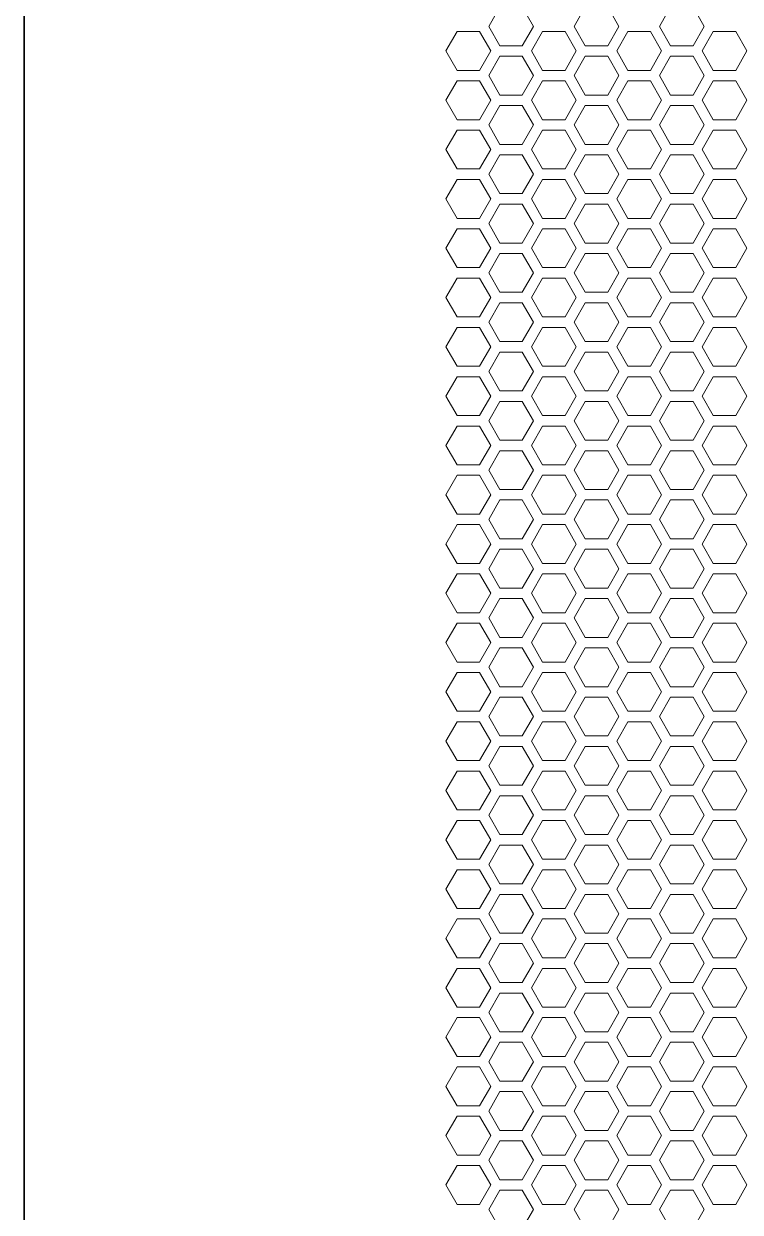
# Model space of a CAD drawing. Header units: millimetres. Extents: x 0 to 140, y -17 to 195.
# Drawn here: x 0 to 8.71, y 166.01 to 180.45 of the extents above; entities that cross this region are included whole.
import ezdxf

# ---------------------------------------------------------------- set-up
doc = ezdxf.new("R2010")
doc.units = ezdxf.units.MM
doc.layers.add('4203-42785_1_0', color=7, linetype='Continuous')

# ---------------------------------------------------------------- blocks, each defined once
blk = doc.blocks.new('a')
at = {"layer": '4203-42785_1_0', "color": 0, "linetype": 'ByBlock', "lineweight": 9}
for p, q in [((1507.333, 485.696), (1507.226, 485.511)), ((1507.653, 485.511), (1507.546, 485.696)), ((1508.146, 485.696), (1508.039, 485.511)), ((1508.466, 485.511), (1508.36, 485.696)), ((1508.959, 485.696), (1508.853, 485.511)), ((1509.28, 485.511), (1509.173, 485.696)), ((1507.226, 485.511), (1507.333, 485.326)), ((1507.546, 485.326), (1507.653, 485.511)), ((1508.039, 485.511), (1508.146, 485.326)), ((1508.36, 485.326), (1508.466, 485.511)), ((1508.853, 485.511), (1508.959, 485.326)), ((1509.173, 485.326), (1509.28, 485.511)), ((1506.926, 485.461), (1506.819, 485.277)), ((1507.14, 485.461), (1506.926, 485.461)), ((1507.246, 485.277), (1507.14, 485.461)), ((1507.739, 485.461), (1507.633, 485.277)), ((1507.953, 485.461), (1507.739, 485.461)), ((1508.06, 485.277), (1507.953, 485.461)), ((1508.553, 485.461), (1508.446, 485.277)), ((1508.766, 485.461), (1508.553, 485.461)), ((1508.873, 485.277), (1508.766, 485.461)), ((1509.366, 485.461), (1509.259, 485.277)), ((1509.579, 485.461), (1509.366, 485.461)), ((1509.686, 485.277), (1509.579, 485.461)), ((1506.819, 485.277), (1506.926, 485.092)), ((1507.14, 485.092), (1507.246, 485.277)), ((1507.333, 485.326), (1507.546, 485.326)), ((1507.633, 485.277), (1507.739, 485.092)), ((1507.953, 485.092), (1508.06, 485.277)), ((1508.146, 485.326), (1508.36, 485.326)), ((1508.446, 485.277), (1508.553, 485.092)), ((1508.766, 485.092), (1508.873, 485.277)), ((1508.959, 485.326), (1509.173, 485.326)), ((1509.259, 485.277), (1509.366, 485.092)), ((1509.579, 485.092), (1509.686, 485.277)), ((1507.333, 485.227), (1507.226, 485.042)), ((1507.546, 485.227), (1507.333, 485.227)), ((1507.653, 485.042), (1507.546, 485.227)), ((1508.146, 485.227), (1508.039, 485.042)), ((1508.36, 485.227), (1508.146, 485.227)), ((1508.466, 485.042), (1508.36, 485.227)), ((1508.959, 485.227), (1508.853, 485.042)), ((1509.173, 485.227), (1508.959, 485.227)), ((1509.28, 485.042), (1509.173, 485.227)), ((1506.926, 485.092), (1507.14, 485.092)), ((1507.226, 485.042), (1507.333, 484.857)), ((1507.546, 484.857), (1507.653, 485.042)), ((1507.739, 485.092), (1507.953, 485.092)), ((1508.039, 485.042), (1508.146, 484.857)), ((1508.36, 484.857), (1508.466, 485.042)), ((1508.553, 485.092), (1508.766, 485.092)), ((1508.853, 485.042), (1508.959, 484.857)), ((1509.173, 484.857), (1509.28, 485.042)), ((1509.366, 485.092), (1509.579, 485.092)), ((1506.926, 484.992), (1506.819, 484.807)), ((1507.14, 484.992), (1506.926, 484.992)), ((1507.246, 484.807), (1507.14, 484.992)), ((1507.739, 484.992), (1507.633, 484.807)), ((1507.953, 484.992), (1507.739, 484.992)), ((1508.06, 484.807), (1507.953, 484.992)), ((1508.553, 484.992), (1508.446, 484.807)), ((1508.766, 484.992), (1508.553, 484.992)), ((1508.873, 484.807), (1508.766, 484.992)), ((1509.366, 484.992), (1509.259, 484.807)), ((1509.579, 484.992), (1509.366, 484.992)), ((1509.686, 484.807), (1509.579, 484.992)), ((1506.819, 484.807), (1506.926, 484.622)), ((1507.14, 484.622), (1507.246, 484.807)), ((1507.333, 484.857), (1507.546, 484.857)), ((1507.633, 484.807), (1507.739, 484.622)), ((1507.953, 484.622), (1508.06, 484.807)), ((1508.146, 484.857), (1508.36, 484.857)), ((1508.446, 484.807), (1508.553, 484.622)), ((1508.766, 484.622), (1508.873, 484.807)), ((1508.959, 484.857), (1509.173, 484.857)), ((1509.259, 484.807), (1509.366, 484.622)), ((1509.579, 484.622), (1509.686, 484.807)), ((1507.333, 484.757), (1507.226, 484.572)), ((1507.546, 484.757), (1507.333, 484.757)), ((1507.653, 484.572), (1507.546, 484.757)), ((1508.146, 484.757), (1508.039, 484.572)), ((1508.36, 484.757), (1508.146, 484.757)), ((1508.466, 484.572), (1508.36, 484.757)), ((1508.959, 484.757), (1508.853, 484.572)), ((1509.173, 484.757), (1508.959, 484.757)), ((1509.28, 484.572), (1509.173, 484.757)), ((1506.926, 484.622), (1507.14, 484.622)), ((1507.226, 484.572), (1507.333, 484.387)), ((1507.546, 484.387), (1507.653, 484.572)), ((1507.739, 484.622), (1507.953, 484.622)), ((1508.039, 484.572), (1508.146, 484.387)), ((1508.36, 484.387), (1508.466, 484.572)), ((1508.553, 484.622), (1508.766, 484.622)), ((1508.853, 484.572), (1508.959, 484.387)), ((1509.173, 484.387), (1509.28, 484.572)), ((1509.366, 484.622), (1509.579, 484.622)), ((1506.926, 484.522), (1506.819, 484.337)), ((1507.14, 484.522), (1506.926, 484.522)), ((1507.246, 484.337), (1507.14, 484.522)), ((1507.739, 484.522), (1507.633, 484.337)), ((1507.953, 484.522), (1507.739, 484.522)), ((1508.06, 484.337), (1507.953, 484.522)), ((1508.553, 484.522), (1508.446, 484.337)), ((1508.766, 484.522), (1508.553, 484.522)), ((1508.873, 484.337), (1508.766, 484.522)), ((1509.366, 484.522), (1509.259, 484.337)), ((1509.579, 484.522), (1509.366, 484.522)), ((1509.686, 484.337), (1509.579, 484.522)), ((1506.819, 484.337), (1506.926, 484.153)), ((1507.14, 484.153), (1507.246, 484.337)), ((1507.333, 484.387), (1507.546, 484.387)), ((1507.633, 484.337), (1507.739, 484.153)), ((1507.953, 484.153), (1508.06, 484.337)), ((1508.146, 484.387), (1508.36, 484.387)), ((1508.446, 484.337), (1508.553, 484.153)), ((1508.766, 484.153), (1508.873, 484.337)), ((1508.959, 484.387), (1509.173, 484.387)), ((1509.259, 484.337), (1509.366, 484.153)), ((1509.579, 484.153), (1509.686, 484.337)), ((1507.333, 484.288), (1507.226, 484.103)), ((1507.546, 484.288), (1507.333, 484.288)), ((1507.653, 484.103), (1507.546, 484.288)), ((1508.146, 484.288), (1508.039, 484.103)), ((1508.36, 484.288), (1508.146, 484.288)), ((1508.466, 484.103), (1508.36, 484.288)), ((1508.959, 484.288), (1508.853, 484.103)), ((1509.173, 484.288), (1508.959, 484.288)), ((1509.28, 484.103), (1509.173, 484.288)), ((1506.926, 484.153), (1507.14, 484.153)), ((1507.739, 484.153), (1507.953, 484.153)), ((1508.553, 484.153), (1508.766, 484.153)), ((1509.366, 484.153), (1509.579, 484.153)), ((1506.926, 484.053), (1506.819, 483.868)), ((1507.14, 484.053), (1506.926, 484.053)), ((1507.246, 483.868), (1507.14, 484.053)), ((1507.226, 484.103), (1507.333, 483.918)), ((1507.546, 483.918), (1507.653, 484.103)), ((1507.739, 484.053), (1507.633, 483.868)), ((1507.953, 484.053), (1507.739, 484.053)), ((1508.06, 483.868), (1507.953, 484.053)), ((1508.039, 484.103), (1508.146, 483.918)), ((1508.36, 483.918), (1508.466, 484.103)), ((1508.553, 484.053), (1508.446, 483.868)), ((1508.766, 484.053), (1508.553, 484.053)), ((1508.873, 483.868), (1508.766, 484.053)), ((1508.853, 484.103), (1508.959, 483.918)), ((1509.173, 483.918), (1509.28, 484.103)), ((1509.366, 484.053), (1509.259, 483.868)), ((1509.579, 484.053), (1509.366, 484.053)), ((1509.686, 483.868), (1509.579, 484.053)), ((1507.333, 483.918), (1507.546, 483.918)), ((1508.146, 483.918), (1508.36, 483.918)), ((1508.959, 483.918), (1509.173, 483.918)), ((1506.819, 483.868), (1506.926, 483.683)), ((1507.14, 483.683), (1507.246, 483.868)), ((1507.333, 483.818), (1507.226, 483.633)), ((1507.546, 483.818), (1507.333, 483.818)), ((1507.653, 483.633), (1507.546, 483.818)), ((1507.633, 483.868), (1507.739, 483.683)), ((1507.953, 483.683), (1508.06, 483.868)), ((1508.146, 483.818), (1508.039, 483.633)), ((1508.36, 483.818), (1508.146, 483.818)), ((1508.466, 483.633), (1508.36, 483.818)), ((1508.446, 483.868), (1508.553, 483.683)), ((1508.766, 483.683), (1508.873, 483.868)), ((1508.959, 483.818), (1508.853, 483.633)), ((1509.173, 483.818), (1508.959, 483.818)), ((1509.28, 483.633), (1509.173, 483.818)), ((1509.259, 483.868), (1509.366, 483.683)), ((1509.579, 483.683), (1509.686, 483.868)), ((1506.926, 483.683), (1507.14, 483.683)), ((1507.739, 483.683), (1507.953, 483.683)), ((1508.553, 483.683), (1508.766, 483.683)), ((1509.366, 483.683), (1509.579, 483.683)), ((1506.926, 483.583), (1506.819, 483.398)), ((1507.14, 483.583), (1506.926, 483.583)), ((1507.246, 483.398), (1507.14, 483.583)), ((1507.226, 483.633), (1507.333, 483.448)), ((1507.546, 483.448), (1507.653, 483.633)), ((1507.739, 483.583), (1507.633, 483.398)), ((1507.953, 483.583), (1507.739, 483.583)), ((1508.06, 483.398), (1507.953, 483.583)), ((1508.039, 483.633), (1508.146, 483.448)), ((1508.36, 483.448), (1508.466, 483.633)), ((1508.553, 483.583), (1508.446, 483.398)), ((1508.766, 483.583), (1508.553, 483.583)), ((1508.873, 483.398), (1508.766, 483.583)), ((1508.853, 483.633), (1508.959, 483.448)), ((1509.173, 483.448), (1509.28, 483.633)), ((1509.366, 483.583), (1509.259, 483.398)), ((1509.579, 483.583), (1509.366, 483.583)), ((1509.686, 483.398), (1509.579, 483.583)), ((1507.333, 483.448), (1507.546, 483.448)), ((1508.146, 483.448), (1508.36, 483.448)), ((1508.959, 483.448), (1509.173, 483.448)), ((1506.819, 483.398), (1506.926, 483.214)), ((1507.14, 483.214), (1507.246, 483.398)), ((1507.333, 483.348), (1507.226, 483.164)), ((1507.546, 483.348), (1507.333, 483.348)), ((1507.653, 483.164), (1507.546, 483.348)), ((1507.633, 483.398), (1507.739, 483.214)), ((1507.953, 483.214), (1508.06, 483.398)), ((1508.146, 483.348), (1508.039, 483.164)), ((1508.36, 483.348), (1508.146, 483.348)), ((1508.466, 483.164), (1508.36, 483.348)), ((1508.446, 483.398), (1508.553, 483.214)), ((1508.766, 483.214), (1508.873, 483.398)), ((1508.959, 483.348), (1508.853, 483.164)), ((1509.173, 483.348), (1508.959, 483.348)), ((1509.28, 483.164), (1509.173, 483.348)), ((1509.259, 483.398), (1509.366, 483.214)), ((1509.579, 483.214), (1509.686, 483.398)), ((1506.926, 483.214), (1507.14, 483.214)), ((1507.739, 483.214), (1507.953, 483.214)), ((1508.553, 483.214), (1508.766, 483.214)), ((1509.366, 483.214), (1509.579, 483.214)), ((1506.926, 483.114), (1506.819, 482.929)), ((1507.14, 483.114), (1506.926, 483.114)), ((1507.246, 482.929), (1507.14, 483.114)), ((1507.226, 483.164), (1507.333, 482.979)), ((1507.546, 482.979), (1507.653, 483.164)), ((1507.739, 483.114), (1507.633, 482.929)), ((1507.953, 483.114), (1507.739, 483.114)), ((1508.06, 482.929), (1507.953, 483.114)), ((1508.039, 483.164), (1508.146, 482.979)), ((1508.36, 482.979), (1508.466, 483.164)), ((1508.553, 483.114), (1508.446, 482.929)), ((1508.766, 483.114), (1508.553, 483.114)), ((1508.873, 482.929), (1508.766, 483.114)), ((1508.853, 483.164), (1508.959, 482.979)), ((1509.173, 482.979), (1509.28, 483.164)), ((1509.366, 483.114), (1509.259, 482.929)), ((1509.579, 483.114), (1509.366, 483.114)), ((1509.686, 482.929), (1509.579, 483.114)), ((1507.333, 482.979), (1507.546, 482.979)), ((1508.146, 482.979), (1508.36, 482.979)), ((1508.959, 482.979), (1509.173, 482.979)), ((1506.819, 482.929), (1506.926, 482.744)), ((1507.14, 482.744), (1507.246, 482.929)), ((1507.333, 482.879), (1507.226, 482.694)), ((1507.546, 482.879), (1507.333, 482.879)), ((1507.653, 482.694), (1507.546, 482.879)), ((1507.633, 482.929), (1507.739, 482.744)), ((1507.953, 482.744), (1508.06, 482.929)), ((1508.146, 482.879), (1508.039, 482.694)), ((1508.36, 482.879), (1508.146, 482.879)), ((1508.466, 482.694), (1508.36, 482.879)), ((1508.446, 482.929), (1508.553, 482.744)), ((1508.766, 482.744), (1508.873, 482.929)), ((1508.959, 482.879), (1508.853, 482.694)), ((1509.173, 482.879), (1508.959, 482.879)), ((1509.28, 482.694), (1509.173, 482.879)), ((1509.259, 482.929), (1509.366, 482.744)), ((1509.579, 482.744), (1509.686, 482.929)), ((1506.926, 482.644), (1506.819, 482.459)), ((1506.926, 482.744), (1507.14, 482.744)), ((1507.14, 482.644), (1506.926, 482.644)), ((1507.246, 482.459), (1507.14, 482.644)), ((1507.226, 482.694), (1507.333, 482.509)), ((1507.546, 482.509), (1507.653, 482.694)), ((1507.739, 482.644), (1507.633, 482.459)), ((1507.739, 482.744), (1507.953, 482.744)), ((1507.953, 482.644), (1507.739, 482.644)), ((1508.06, 482.459), (1507.953, 482.644)), ((1508.039, 482.694), (1508.146, 482.509)), ((1508.36, 482.509), (1508.466, 482.694)), ((1508.553, 482.644), (1508.446, 482.459)), ((1508.553, 482.744), (1508.766, 482.744)), ((1508.766, 482.644), (1508.553, 482.644)), ((1508.873, 482.459), (1508.766, 482.644)), ((1508.853, 482.694), (1508.959, 482.509)), ((1509.173, 482.509), (1509.28, 482.694)), ((1509.366, 482.644), (1509.259, 482.459)), ((1509.366, 482.744), (1509.579, 482.744)), ((1509.579, 482.644), (1509.366, 482.644)), ((1509.686, 482.459), (1509.579, 482.644)), ((1506.819, 482.459), (1506.926, 482.274)), ((1507.14, 482.274), (1507.246, 482.459)), ((1507.333, 482.509), (1507.546, 482.509)), ((1507.633, 482.459), (1507.739, 482.274)), ((1507.953, 482.274), (1508.06, 482.459)), ((1508.146, 482.509), (1508.36, 482.509)), ((1508.446, 482.459), (1508.553, 482.274)), ((1508.766, 482.274), (1508.873, 482.459)), ((1508.959, 482.509), (1509.173, 482.509)), ((1509.259, 482.459), (1509.366, 482.274)), ((1509.579, 482.274), (1509.686, 482.459)), ((1507.333, 482.409), (1507.226, 482.225)), ((1507.546, 482.409), (1507.333, 482.409)), ((1507.653, 482.225), (1507.546, 482.409)), ((1508.146, 482.409), (1508.039, 482.225)), ((1508.36, 482.409), (1508.146, 482.409)), ((1508.466, 482.225), (1508.36, 482.409)), ((1508.959, 482.409), (1508.853, 482.225)), ((1509.173, 482.409), (1508.959, 482.409)), ((1509.28, 482.225), (1509.173, 482.409)), ((1506.926, 482.274), (1507.14, 482.274)), ((1507.226, 482.225), (1507.333, 482.04)), ((1507.546, 482.04), (1507.653, 482.225)), ((1507.739, 482.274), (1507.953, 482.274)), ((1508.039, 482.225), (1508.146, 482.04)), ((1508.36, 482.04), (1508.466, 482.225)), ((1508.553, 482.274), (1508.766, 482.274)), ((1508.853, 482.225), (1508.959, 482.04)), ((1509.173, 482.04), (1509.28, 482.225)), ((1509.366, 482.274), (1509.579, 482.274)), ((1506.926, 482.175), (1506.819, 481.99)), ((1507.14, 482.175), (1506.926, 482.175)), ((1507.246, 481.99), (1507.14, 482.175)), ((1507.739, 482.175), (1507.633, 481.99)), ((1507.953, 482.175), (1507.739, 482.175)), ((1508.06, 481.99), (1507.953, 482.175)), ((1508.553, 482.175), (1508.446, 481.99)), ((1508.766, 482.175), (1508.553, 482.175)), ((1508.873, 481.99), (1508.766, 482.175)), ((1509.366, 482.175), (1509.259, 481.99)), ((1509.579, 482.175), (1509.366, 482.175)), ((1509.686, 481.99), (1509.579, 482.175)), ((1506.819, 481.99), (1506.926, 481.805)), ((1507.14, 481.805), (1507.246, 481.99)), ((1507.333, 482.04), (1507.546, 482.04)), ((1507.633, 481.99), (1507.739, 481.805)), ((1507.953, 481.805), (1508.06, 481.99)), ((1508.146, 482.04), (1508.36, 482.04)), ((1508.446, 481.99), (1508.553, 481.805)), ((1508.766, 481.805), (1508.873, 481.99)), ((1508.959, 482.04), (1509.173, 482.04)), ((1509.259, 481.99), (1509.366, 481.805)), ((1509.579, 481.805), (1509.686, 481.99)), ((1507.333, 481.94), (1507.226, 481.755)), ((1507.546, 481.94), (1507.333, 481.94)), ((1507.653, 481.755), (1507.546, 481.94)), ((1508.146, 481.94), (1508.039, 481.755)), ((1508.36, 481.94), (1508.146, 481.94)), ((1508.466, 481.755), (1508.36, 481.94)), ((1508.959, 481.94), (1508.853, 481.755)), ((1509.173, 481.94), (1508.959, 481.94)), ((1509.28, 481.755), (1509.173, 481.94)), ((1506.926, 481.805), (1507.14, 481.805)), ((1507.226, 481.755), (1507.333, 481.57)), ((1507.546, 481.57), (1507.653, 481.755)), ((1507.739, 481.805), (1507.953, 481.805)), ((1508.039, 481.755), (1508.146, 481.57)), ((1508.36, 481.57), (1508.466, 481.755)), ((1508.553, 481.805), (1508.766, 481.805)), ((1508.853, 481.755), (1508.959, 481.57)), ((1509.173, 481.57), (1509.28, 481.755)), ((1509.366, 481.805), (1509.579, 481.805)), ((1506.926, 481.705), (1506.819, 481.52)), ((1507.14, 481.705), (1506.926, 481.705)), ((1507.246, 481.52), (1507.14, 481.705)), ((1507.739, 481.705), (1507.633, 481.52)), ((1507.953, 481.705), (1507.739, 481.705)), ((1508.06, 481.52), (1507.953, 481.705)), ((1508.553, 481.705), (1508.446, 481.52)), ((1508.766, 481.705), (1508.553, 481.705)), ((1508.873, 481.52), (1508.766, 481.705)), ((1509.366, 481.705), (1509.259, 481.52)), ((1509.579, 481.705), (1509.366, 481.705)), ((1509.686, 481.52), (1509.579, 481.705)), ((1506.819, 481.52), (1506.926, 481.335)), ((1507.14, 481.335), (1507.246, 481.52)), ((1507.333, 481.57), (1507.546, 481.57)), ((1507.633, 481.52), (1507.739, 481.335)), ((1507.953, 481.335), (1508.06, 481.52)), ((1508.146, 481.57), (1508.36, 481.57)), ((1508.446, 481.52), (1508.553, 481.335)), ((1508.766, 481.335), (1508.873, 481.52)), ((1508.959, 481.57), (1509.173, 481.57)), ((1509.259, 481.52), (1509.366, 481.335)), ((1509.579, 481.335), (1509.686, 481.52)), ((1507.333, 481.47), (1507.226, 481.285)), ((1507.546, 481.47), (1507.333, 481.47)), ((1507.653, 481.285), (1507.546, 481.47)), ((1508.146, 481.47), (1508.039, 481.285)), ((1508.36, 481.47), (1508.146, 481.47)), ((1508.466, 481.285), (1508.36, 481.47)), ((1508.959, 481.47), (1508.853, 481.285)), ((1509.173, 481.47), (1508.959, 481.47)), ((1509.28, 481.285), (1509.173, 481.47)), ((1506.926, 481.335), (1507.14, 481.335)), ((1507.226, 481.285), (1507.333, 481.101)), ((1507.546, 481.101), (1507.653, 481.285)), ((1507.739, 481.335), (1507.953, 481.335)), ((1508.039, 481.285), (1508.146, 481.101)), ((1508.36, 481.101), (1508.466, 481.285)), ((1508.553, 481.335), (1508.766, 481.335)), ((1508.853, 481.285), (1508.959, 481.101)), ((1509.173, 481.101), (1509.28, 481.285)), ((1509.366, 481.335), (1509.579, 481.335)), ((1506.926, 481.236), (1506.819, 481.051)), ((1507.14, 481.236), (1506.926, 481.236)), ((1507.246, 481.051), (1507.14, 481.236)), ((1507.739, 481.236), (1507.633, 481.051)), ((1507.953, 481.236), (1507.739, 481.236)), ((1508.06, 481.051), (1507.953, 481.236)), ((1508.553, 481.236), (1508.446, 481.051)), ((1508.766, 481.236), (1508.553, 481.236)), ((1508.873, 481.051), (1508.766, 481.236)), ((1509.366, 481.236), (1509.259, 481.051)), ((1509.579, 481.236), (1509.366, 481.236)), ((1509.686, 481.051), (1509.579, 481.236)), ((1507.333, 481.101), (1507.546, 481.101)), ((1508.146, 481.101), (1508.36, 481.101)), ((1508.959, 481.101), (1509.173, 481.101)), ((1506.819, 481.051), (1506.926, 480.866)), ((1507.14, 480.866), (1507.246, 481.051)), ((1507.333, 481.001), (1507.226, 480.816)), ((1507.546, 481.001), (1507.333, 481.001)), ((1507.653, 480.816), (1507.546, 481.001)), ((1507.633, 481.051), (1507.739, 480.866)), ((1507.953, 480.866), (1508.06, 481.051)), ((1508.146, 481.001), (1508.039, 480.816)), ((1508.36, 481.001), (1508.146, 481.001)), ((1508.466, 480.816), (1508.36, 481.001)), ((1508.446, 481.051), (1508.553, 480.866)), ((1508.766, 480.866), (1508.873, 481.051)), ((1508.959, 481.001), (1508.853, 480.816)), ((1509.173, 481.001), (1508.959, 481.001)), ((1509.28, 480.816), (1509.173, 481.001)), ((1509.259, 481.051), (1509.366, 480.866)), ((1509.579, 480.866), (1509.686, 481.051)), ((1506.926, 480.866), (1507.14, 480.866)), ((1507.739, 480.866), (1507.953, 480.866)), ((1508.553, 480.866), (1508.766, 480.866)), ((1509.366, 480.866), (1509.579, 480.866)), ((1506.926, 480.766), (1506.819, 480.581)), ((1507.14, 480.766), (1506.926, 480.766)), ((1507.246, 480.581), (1507.14, 480.766)), ((1507.226, 480.816), (1507.333, 480.631)), ((1507.546, 480.631), (1507.653, 480.816)), ((1507.739, 480.766), (1507.633, 480.581)), ((1507.953, 480.766), (1507.739, 480.766)), ((1508.06, 480.581), (1507.953, 480.766)), ((1508.039, 480.816), (1508.146, 480.631)), ((1508.36, 480.631), (1508.466, 480.816)), ((1508.553, 480.766), (1508.446, 480.581)), ((1508.766, 480.766), (1508.553, 480.766)), ((1508.873, 480.581), (1508.766, 480.766)), ((1508.853, 480.816), (1508.959, 480.631)), ((1509.173, 480.631), (1509.28, 480.816)), ((1509.366, 480.766), (1509.259, 480.581)), ((1509.579, 480.766), (1509.366, 480.766)), ((1509.686, 480.581), (1509.579, 480.766)), ((1507.333, 480.631), (1507.546, 480.631)), ((1508.146, 480.631), (1508.36, 480.631)), ((1508.959, 480.631), (1509.173, 480.631)), ((1506.819, 480.581), (1506.926, 480.396)), ((1507.14, 480.396), (1507.246, 480.581)), ((1507.333, 480.531), (1507.226, 480.346)), ((1507.546, 480.531), (1507.333, 480.531)), ((1507.653, 480.346), (1507.546, 480.531)), ((1507.633, 480.581), (1507.739, 480.396)), ((1507.953, 480.396), (1508.06, 480.581)), ((1508.146, 480.531), (1508.039, 480.346)), ((1508.36, 480.531), (1508.146, 480.531)), ((1508.466, 480.346), (1508.36, 480.531)), ((1508.446, 480.581), (1508.553, 480.396)), ((1508.766, 480.396), (1508.873, 480.581)), ((1508.959, 480.531), (1508.853, 480.346)), ((1509.173, 480.531), (1508.959, 480.531)), ((1509.28, 480.346), (1509.173, 480.531)), ((1509.259, 480.581), (1509.366, 480.396)), ((1509.579, 480.396), (1509.686, 480.581)), ((1506.926, 480.396), (1507.14, 480.396)), ((1507.739, 480.396), (1507.953, 480.396)), ((1508.553, 480.396), (1508.766, 480.396)), ((1509.366, 480.396), (1509.579, 480.396)), ((1506.926, 480.296), (1506.819, 480.112)), ((1507.14, 480.296), (1506.926, 480.296)), ((1507.246, 480.112), (1507.14, 480.296)), ((1507.226, 480.346), (1507.333, 480.162)), ((1507.546, 480.162), (1507.653, 480.346)), ((1507.739, 480.296), (1507.633, 480.112)), ((1507.953, 480.296), (1507.739, 480.296)), ((1508.06, 480.112), (1507.953, 480.296)), ((1508.039, 480.346), (1508.146, 480.162)), ((1508.36, 480.162), (1508.466, 480.346)), ((1508.553, 480.296), (1508.446, 480.112)), ((1508.766, 480.296), (1508.553, 480.296)), ((1508.873, 480.112), (1508.766, 480.296)), ((1508.853, 480.346), (1508.959, 480.162)), ((1509.173, 480.162), (1509.28, 480.346)), ((1509.366, 480.296), (1509.259, 480.112)), ((1509.579, 480.296), (1509.366, 480.296)), ((1509.686, 480.112), (1509.579, 480.296)), ((1507.333, 480.162), (1507.546, 480.162)), ((1508.146, 480.162), (1508.36, 480.162)), ((1508.959, 480.162), (1509.173, 480.162)), ((1506.819, 480.112), (1506.926, 479.927)), ((1507.14, 479.927), (1507.246, 480.112)), ((1507.333, 480.062), (1507.226, 479.877)), ((1507.546, 480.062), (1507.333, 480.062)), ((1507.653, 479.877), (1507.546, 480.062)), ((1507.633, 480.112), (1507.739, 479.927)), ((1507.953, 479.927), (1508.06, 480.112)), ((1508.146, 480.062), (1508.039, 479.877)), ((1508.36, 480.062), (1508.146, 480.062)), ((1508.466, 479.877), (1508.36, 480.062)), ((1508.446, 480.112), (1508.553, 479.927)), ((1508.766, 479.927), (1508.873, 480.112)), ((1508.959, 480.062), (1508.853, 479.877)), ((1509.173, 480.062), (1508.959, 480.062)), ((1509.28, 479.877), (1509.173, 480.062)), ((1509.259, 480.112), (1509.366, 479.927)), ((1509.579, 479.927), (1509.686, 480.112)), ((1506.926, 479.927), (1507.14, 479.927)), ((1507.739, 479.927), (1507.953, 479.927)), ((1508.553, 479.927), (1508.766, 479.927)), ((1509.366, 479.927), (1509.579, 479.927)), ((1506.926, 479.827), (1506.819, 479.642)), ((1507.14, 479.827), (1506.926, 479.827)), ((1507.246, 479.642), (1507.14, 479.827)), ((1507.226, 479.877), (1507.333, 479.692)), ((1507.546, 479.692), (1507.653, 479.877)), ((1507.739, 479.827), (1507.633, 479.642)), ((1507.953, 479.827), (1507.739, 479.827)), ((1508.06, 479.642), (1507.953, 479.827)), ((1508.039, 479.877), (1508.146, 479.692)), ((1508.36, 479.692), (1508.466, 479.877)), ((1508.553, 479.827), (1508.446, 479.642)), ((1508.766, 479.827), (1508.553, 479.827)), ((1508.873, 479.642), (1508.766, 479.827)), ((1508.853, 479.877), (1508.959, 479.692)), ((1509.173, 479.692), (1509.28, 479.877)), ((1509.366, 479.827), (1509.259, 479.642)), ((1509.579, 479.827), (1509.366, 479.827)), ((1509.686, 479.642), (1509.579, 479.827)), ((1506.819, 479.642), (1506.926, 479.457)), ((1507.14, 479.457), (1507.246, 479.642)), ((1507.333, 479.592), (1507.226, 479.407)), ((1507.333, 479.692), (1507.546, 479.692)), ((1507.546, 479.592), (1507.333, 479.592)), ((1507.653, 479.407), (1507.546, 479.592)), ((1507.633, 479.642), (1507.739, 479.457)), ((1507.953, 479.457), (1508.06, 479.642)), ((1508.146, 479.592), (1508.039, 479.407)), ((1508.146, 479.692), (1508.36, 479.692)), ((1508.36, 479.592), (1508.146, 479.592)), ((1508.466, 479.407), (1508.36, 479.592)), ((1508.446, 479.642), (1508.553, 479.457)), ((1508.766, 479.457), (1508.873, 479.642)), ((1508.959, 479.592), (1508.853, 479.407)), ((1508.959, 479.692), (1509.173, 479.692)), ((1509.173, 479.592), (1508.959, 479.592)), ((1509.28, 479.407), (1509.173, 479.592)), ((1509.259, 479.642), (1509.366, 479.457)), ((1509.579, 479.457), (1509.686, 479.642)), ((1506.926, 479.357), (1506.819, 479.173)), ((1506.926, 479.457), (1507.14, 479.457)), ((1507.14, 479.357), (1506.926, 479.357)), ((1507.246, 479.173), (1507.14, 479.357)), ((1507.226, 479.407), (1507.333, 479.222)), ((1507.546, 479.222), (1507.653, 479.407)), ((1507.739, 479.357), (1507.633, 479.173)), ((1507.739, 479.457), (1507.953, 479.457)), ((1507.953, 479.357), (1507.739, 479.357)), ((1508.06, 479.173), (1507.953, 479.357)), ((1508.039, 479.407), (1508.146, 479.222)), ((1508.36, 479.222), (1508.466, 479.407)), ((1508.553, 479.357), (1508.446, 479.173)), ((1508.553, 479.457), (1508.766, 479.457)), ((1508.766, 479.357), (1508.553, 479.357)), ((1508.873, 479.173), (1508.766, 479.357)), ((1508.853, 479.407), (1508.959, 479.222)), ((1509.173, 479.222), (1509.28, 479.407)), ((1509.366, 479.357), (1509.259, 479.173)), ((1509.366, 479.457), (1509.579, 479.457)), ((1509.579, 479.357), (1509.366, 479.357)), ((1509.686, 479.173), (1509.579, 479.357)), ((1506.819, 479.173), (1506.926, 478.988)), ((1507.14, 478.988), (1507.246, 479.173)), ((1507.333, 479.222), (1507.546, 479.222)), ((1507.633, 479.173), (1507.739, 478.988)), ((1507.953, 478.988), (1508.06, 479.173)), ((1508.146, 479.222), (1508.36, 479.222)), ((1508.446, 479.173), (1508.553, 478.988)), ((1508.766, 478.988), (1508.873, 479.173)), ((1508.959, 479.222), (1509.173, 479.222)), ((1509.259, 479.173), (1509.366, 478.988)), ((1509.579, 478.988), (1509.686, 479.173)), ((1507.333, 479.123), (1507.226, 478.938)), ((1507.546, 479.123), (1507.333, 479.123)), ((1507.653, 478.938), (1507.546, 479.123)), ((1508.146, 479.123), (1508.039, 478.938)), ((1508.36, 479.123), (1508.146, 479.123)), ((1508.466, 478.938), (1508.36, 479.123)), ((1508.959, 479.123), (1508.853, 478.938)), ((1509.173, 479.123), (1508.959, 479.123)), ((1509.28, 478.938), (1509.173, 479.123)), ((1506.926, 478.988), (1507.14, 478.988)), ((1507.226, 478.938), (1507.333, 478.753)), ((1507.546, 478.753), (1507.653, 478.938)), ((1507.739, 478.988), (1507.953, 478.988)), ((1508.039, 478.938), (1508.146, 478.753)), ((1508.36, 478.753), (1508.466, 478.938)), ((1508.553, 478.988), (1508.766, 478.988)), ((1508.853, 478.938), (1508.959, 478.753)), ((1509.173, 478.753), (1509.28, 478.938)), ((1509.366, 478.988), (1509.579, 478.988)), ((1506.926, 478.888), (1506.819, 478.703)), ((1507.14, 478.888), (1506.926, 478.888)), ((1507.246, 478.703), (1507.14, 478.888)), ((1507.739, 478.888), (1507.633, 478.703)), ((1507.953, 478.888), (1507.739, 478.888)), ((1508.06, 478.703), (1507.953, 478.888)), ((1508.553, 478.888), (1508.446, 478.703)), ((1508.766, 478.888), (1508.553, 478.888)), ((1508.873, 478.703), (1508.766, 478.888)), ((1509.366, 478.888), (1509.259, 478.703)), ((1509.579, 478.888), (1509.366, 478.888)), ((1509.686, 478.703), (1509.579, 478.888)), ((1506.819, 478.703), (1506.926, 478.518)), ((1507.14, 478.518), (1507.246, 478.703)), ((1507.333, 478.753), (1507.546, 478.753)), ((1507.633, 478.703), (1507.739, 478.518)), ((1507.953, 478.518), (1508.06, 478.703)), ((1508.146, 478.753), (1508.36, 478.753)), ((1508.446, 478.703), (1508.553, 478.518)), ((1508.766, 478.518), (1508.873, 478.703)), ((1508.959, 478.753), (1509.173, 478.753)), ((1509.259, 478.703), (1509.366, 478.518)), ((1509.579, 478.518), (1509.686, 478.703)), ((1507.333, 478.653), (1507.226, 478.468)), ((1507.546, 478.653), (1507.333, 478.653)), ((1507.653, 478.468), (1507.546, 478.653)), ((1508.146, 478.653), (1508.039, 478.468)), ((1508.36, 478.653), (1508.146, 478.653)), ((1508.466, 478.468), (1508.36, 478.653)), ((1508.959, 478.653), (1508.853, 478.468)), ((1509.173, 478.653), (1508.959, 478.653)), ((1509.28, 478.468), (1509.173, 478.653)), ((1506.926, 478.518), (1507.14, 478.518)), ((1507.226, 478.468), (1507.333, 478.283)), ((1507.546, 478.283), (1507.653, 478.468)), ((1507.739, 478.518), (1507.953, 478.518)), ((1508.039, 478.468), (1508.146, 478.283)), ((1508.36, 478.283), (1508.466, 478.468)), ((1508.553, 478.518), (1508.766, 478.518)), ((1508.853, 478.468), (1508.959, 478.283)), ((1509.173, 478.283), (1509.28, 478.468)), ((1509.366, 478.518), (1509.579, 478.518)), ((1506.926, 478.418), (1506.819, 478.233)), ((1507.14, 478.418), (1506.926, 478.418)), ((1507.246, 478.233), (1507.14, 478.418)), ((1507.739, 478.418), (1507.633, 478.233)), ((1507.953, 478.418), (1507.739, 478.418)), ((1508.06, 478.233), (1507.953, 478.418)), ((1508.553, 478.418), (1508.446, 478.233)), ((1508.766, 478.418), (1508.553, 478.418)), ((1508.873, 478.233), (1508.766, 478.418)), ((1509.366, 478.418), (1509.259, 478.233)), ((1509.579, 478.418), (1509.366, 478.418)), ((1509.686, 478.233), (1509.579, 478.418)), ((1506.819, 478.233), (1506.926, 478.049)), ((1507.14, 478.049), (1507.246, 478.233)), ((1507.333, 478.283), (1507.546, 478.283)), ((1507.633, 478.233), (1507.739, 478.049)), ((1507.953, 478.049), (1508.06, 478.233)), ((1508.146, 478.283), (1508.36, 478.283)), ((1508.446, 478.233), (1508.553, 478.049)), ((1508.766, 478.049), (1508.873, 478.233)), ((1508.959, 478.283), (1509.173, 478.283)), ((1509.259, 478.233), (1509.366, 478.049)), ((1509.579, 478.049), (1509.686, 478.233)), ((1507.333, 478.184), (1507.226, 477.999)), ((1507.546, 478.184), (1507.333, 478.184)), ((1507.653, 477.999), (1507.546, 478.184)), ((1508.146, 478.184), (1508.039, 477.999)), ((1508.36, 478.184), (1508.146, 478.184)), ((1508.466, 477.999), (1508.36, 478.184)), ((1508.959, 478.184), (1508.853, 477.999)), ((1509.173, 478.184), (1508.959, 478.184)), ((1509.28, 477.999), (1509.173, 478.184)), ((1506.926, 478.049), (1507.14, 478.049)), ((1507.226, 477.999), (1507.333, 477.814)), ((1507.546, 477.814), (1507.653, 477.999)), ((1507.739, 478.049), (1507.953, 478.049)), ((1508.039, 477.999), (1508.146, 477.814)), ((1508.36, 477.814), (1508.466, 477.999)), ((1508.553, 478.049), (1508.766, 478.049)), ((1508.853, 477.999), (1508.959, 477.814)), ((1509.173, 477.814), (1509.28, 477.999)), ((1509.366, 478.049), (1509.579, 478.049)), ((1506.926, 477.949), (1506.819, 477.764)), ((1507.14, 477.949), (1506.926, 477.949)), ((1507.246, 477.764), (1507.14, 477.949)), ((1507.739, 477.949), (1507.633, 477.764)), ((1507.953, 477.949), (1507.739, 477.949)), ((1508.06, 477.764), (1507.953, 477.949)), ((1508.553, 477.949), (1508.446, 477.764)), ((1508.766, 477.949), (1508.553, 477.949)), ((1508.873, 477.764), (1508.766, 477.949)), ((1509.366, 477.949), (1509.259, 477.764)), ((1509.579, 477.949), (1509.366, 477.949)), ((1509.686, 477.764), (1509.579, 477.949)), ((1507.333, 477.814), (1507.546, 477.814)), ((1508.146, 477.814), (1508.36, 477.814)), ((1508.959, 477.814), (1509.173, 477.814)), ((1506.819, 477.764), (1506.926, 477.579)), ((1507.14, 477.579), (1507.246, 477.764)), ((1507.333, 477.714), (1507.226, 477.529)), ((1507.546, 477.714), (1507.333, 477.714)), ((1507.653, 477.529), (1507.546, 477.714)), ((1507.633, 477.764), (1507.739, 477.579)), ((1507.953, 477.579), (1508.06, 477.764)), ((1508.146, 477.714), (1508.039, 477.529)), ((1508.36, 477.714), (1508.146, 477.714)), ((1508.466, 477.529), (1508.36, 477.714)), ((1508.446, 477.764), (1508.553, 477.579)), ((1508.766, 477.579), (1508.873, 477.764)), ((1508.959, 477.714), (1508.853, 477.529)), ((1509.173, 477.714), (1508.959, 477.714)), ((1509.28, 477.529), (1509.173, 477.714)), ((1509.259, 477.764), (1509.366, 477.579)), ((1509.579, 477.579), (1509.686, 477.764)), ((1506.926, 477.579), (1507.14, 477.579)), ((1507.739, 477.579), (1507.953, 477.579)), ((1508.553, 477.579), (1508.766, 477.579)), ((1509.366, 477.579), (1509.579, 477.579)), ((1506.926, 477.479), (1506.819, 477.294)), ((1507.14, 477.479), (1506.926, 477.479)), ((1507.246, 477.294), (1507.14, 477.479)), ((1507.226, 477.529), (1507.333, 477.344)), ((1507.546, 477.344), (1507.653, 477.529)), ((1507.739, 477.479), (1507.633, 477.294)), ((1507.953, 477.479), (1507.739, 477.479)), ((1508.06, 477.294), (1507.953, 477.479)), ((1508.039, 477.529), (1508.146, 477.344)), ((1508.36, 477.344), (1508.466, 477.529)), ((1508.553, 477.479), (1508.446, 477.294)), ((1508.766, 477.479), (1508.553, 477.479)), ((1508.873, 477.294), (1508.766, 477.479)), ((1508.853, 477.529), (1508.959, 477.344)), ((1509.173, 477.344), (1509.28, 477.529)), ((1509.366, 477.479), (1509.259, 477.294)), ((1509.579, 477.479), (1509.366, 477.479)), ((1509.686, 477.294), (1509.579, 477.479)), ((1507.333, 477.344), (1507.546, 477.344)), ((1508.146, 477.344), (1508.36, 477.344)), ((1508.959, 477.344), (1509.173, 477.344)), ((1506.819, 477.294), (1506.926, 477.109)), ((1507.14, 477.109), (1507.246, 477.294)), ((1507.333, 477.244), (1507.226, 477.06)), ((1507.546, 477.244), (1507.333, 477.244)), ((1507.653, 477.06), (1507.546, 477.244)), ((1507.633, 477.294), (1507.739, 477.109)), ((1507.953, 477.109), (1508.06, 477.294)), ((1508.146, 477.244), (1508.039, 477.06)), ((1508.36, 477.244), (1508.146, 477.244)), ((1508.466, 477.06), (1508.36, 477.244)), ((1508.446, 477.294), (1508.553, 477.109)), ((1508.766, 477.109), (1508.873, 477.294)), ((1508.959, 477.244), (1508.853, 477.06)), ((1509.173, 477.244), (1508.959, 477.244)), ((1509.28, 477.06), (1509.173, 477.244)), ((1509.259, 477.294), (1509.366, 477.109)), ((1509.579, 477.109), (1509.686, 477.294)), ((1506.926, 477.109), (1507.14, 477.109)), ((1507.739, 477.109), (1507.953, 477.109)), ((1508.553, 477.109), (1508.766, 477.109)), ((1509.366, 477.109), (1509.579, 477.109)), ((1506.926, 477.01), (1506.819, 476.825)), ((1507.14, 477.01), (1506.926, 477.01)), ((1507.246, 476.825), (1507.14, 477.01)), ((1507.226, 477.06), (1507.333, 476.875)), ((1507.546, 476.875), (1507.653, 477.06)), ((1507.739, 477.01), (1507.633, 476.825)), ((1507.953, 477.01), (1507.739, 477.01)), ((1508.06, 476.825), (1507.953, 477.01)), ((1508.039, 477.06), (1508.146, 476.875)), ((1508.36, 476.875), (1508.466, 477.06)), ((1508.553, 477.01), (1508.446, 476.825)), ((1508.766, 477.01), (1508.553, 477.01)), ((1508.873, 476.825), (1508.766, 477.01)), ((1508.853, 477.06), (1508.959, 476.875)), ((1509.173, 476.875), (1509.28, 477.06)), ((1509.366, 477.01), (1509.259, 476.825)), ((1509.579, 477.01), (1509.366, 477.01)), ((1509.686, 476.825), (1509.579, 477.01)), ((1507.333, 476.875), (1507.546, 476.875)), ((1508.146, 476.875), (1508.36, 476.875)), ((1508.959, 476.875), (1509.173, 476.875)), ((1506.819, 476.825), (1506.926, 476.64)), ((1507.14, 476.64), (1507.246, 476.825)), ((1507.333, 476.775), (1507.226, 476.59)), ((1507.546, 476.775), (1507.333, 476.775)), ((1507.653, 476.59), (1507.546, 476.775)), ((1507.633, 476.825), (1507.739, 476.64)), ((1507.953, 476.64), (1508.06, 476.825)), ((1508.146, 476.775), (1508.039, 476.59)), ((1508.36, 476.775), (1508.146, 476.775)), ((1508.466, 476.59), (1508.36, 476.775)), ((1508.446, 476.825), (1508.553, 476.64)), ((1508.766, 476.64), (1508.873, 476.825)), ((1508.959, 476.775), (1508.853, 476.59)), ((1509.173, 476.775), (1508.959, 476.775)), ((1509.28, 476.59), (1509.173, 476.775)), ((1509.259, 476.825), (1509.366, 476.64)), ((1509.579, 476.64), (1509.686, 476.825)), ((1506.926, 476.64), (1507.14, 476.64)), ((1507.739, 476.64), (1507.953, 476.64)), ((1508.553, 476.64), (1508.766, 476.64)), ((1509.366, 476.64), (1509.579, 476.64)), ((1506.926, 476.54), (1506.819, 476.355)), ((1507.14, 476.54), (1506.926, 476.54)), ((1507.246, 476.355), (1507.14, 476.54)), ((1507.226, 476.59), (1507.333, 476.405)), ((1507.546, 476.405), (1507.653, 476.59)), ((1507.739, 476.54), (1507.633, 476.355)), ((1507.953, 476.54), (1507.739, 476.54)), ((1508.06, 476.355), (1507.953, 476.54)), ((1508.039, 476.59), (1508.146, 476.405)), ((1508.36, 476.405), (1508.466, 476.59)), ((1508.553, 476.54), (1508.446, 476.355)), ((1508.766, 476.54), (1508.553, 476.54)), ((1508.873, 476.355), (1508.766, 476.54)), ((1508.853, 476.59), (1508.959, 476.405)), ((1509.173, 476.405), (1509.28, 476.59)), ((1509.366, 476.54), (1509.259, 476.355)), ((1509.579, 476.54), (1509.366, 476.54)), ((1509.686, 476.355), (1509.579, 476.54)), ((1506.819, 476.355), (1506.926, 476.17)), ((1507.14, 476.17), (1507.246, 476.355)), ((1507.333, 476.305), (1507.226, 476.12)), ((1507.333, 476.405), (1507.546, 476.405)), ((1507.546, 476.305), (1507.333, 476.305)), ((1507.653, 476.12), (1507.546, 476.305)), ((1507.633, 476.355), (1507.739, 476.17)), ((1507.953, 476.17), (1508.06, 476.355)), ((1508.146, 476.305), (1508.039, 476.12)), ((1508.146, 476.405), (1508.36, 476.405)), ((1508.36, 476.305), (1508.146, 476.305)), ((1508.466, 476.12), (1508.36, 476.305)), ((1508.446, 476.355), (1508.553, 476.17)), ((1508.766, 476.17), (1508.873, 476.355)), ((1508.959, 476.305), (1508.853, 476.12)), ((1508.959, 476.405), (1509.173, 476.405)), ((1509.173, 476.305), (1508.959, 476.305)), ((1509.28, 476.12), (1509.173, 476.305)), ((1509.259, 476.355), (1509.366, 476.17)), ((1509.579, 476.17), (1509.686, 476.355)), ((1506.926, 476.17), (1507.14, 476.17)), ((1507.226, 476.12), (1507.333, 475.936)), ((1507.546, 475.936), (1507.653, 476.12)), ((1507.739, 476.17), (1507.953, 476.17)), ((1508.039, 476.12), (1508.146, 475.936)), ((1508.36, 475.936), (1508.466, 476.12)), ((1508.553, 476.17), (1508.766, 476.17)), ((1508.853, 476.12), (1508.959, 475.936)), ((1509.173, 475.936), (1509.28, 476.12)), ((1509.366, 476.17), (1509.579, 476.17)), ((1506.926, 476.071), (1506.819, 475.886)), ((1507.14, 476.071), (1506.926, 476.071)), ((1507.246, 475.886), (1507.14, 476.071)), ((1507.739, 476.071), (1507.633, 475.886)), ((1507.953, 476.071), (1507.739, 476.071)), ((1508.06, 475.886), (1507.953, 476.071)), ((1508.553, 476.071), (1508.446, 475.886)), ((1508.766, 476.071), (1508.553, 476.071)), ((1508.873, 475.886), (1508.766, 476.071)), ((1509.366, 476.071), (1509.259, 475.886)), ((1509.579, 476.071), (1509.366, 476.071)), ((1509.686, 475.886), (1509.579, 476.071)), ((1506.819, 475.886), (1506.926, 475.701)), ((1507.14, 475.701), (1507.246, 475.886)), ((1507.333, 475.936), (1507.546, 475.936)), ((1507.633, 475.886), (1507.739, 475.701)), ((1507.953, 475.701), (1508.06, 475.886)), ((1508.146, 475.936), (1508.36, 475.936)), ((1508.446, 475.886), (1508.553, 475.701)), ((1508.766, 475.701), (1508.873, 475.886)), ((1508.959, 475.936), (1509.173, 475.936)), ((1509.259, 475.886), (1509.366, 475.701)), ((1509.579, 475.701), (1509.686, 475.886)), ((1507.333, 475.836), (1507.226, 475.651)), ((1507.546, 475.836), (1507.333, 475.836)), ((1507.653, 475.651), (1507.546, 475.836)), ((1508.146, 475.836), (1508.039, 475.651)), ((1508.36, 475.836), (1508.146, 475.836)), ((1508.466, 475.651), (1508.36, 475.836)), ((1508.959, 475.836), (1508.853, 475.651)), ((1509.173, 475.836), (1508.959, 475.836)), ((1509.28, 475.651), (1509.173, 475.836)), ((1506.926, 475.701), (1507.14, 475.701)), ((1507.226, 475.651), (1507.333, 475.466)), ((1507.546, 475.466), (1507.653, 475.651)), ((1507.739, 475.701), (1507.953, 475.701)), ((1508.039, 475.651), (1508.146, 475.466)), ((1508.36, 475.466), (1508.466, 475.651)), ((1508.553, 475.701), (1508.766, 475.701)), ((1508.853, 475.651), (1508.959, 475.466)), ((1509.173, 475.466), (1509.28, 475.651)), ((1509.366, 475.701), (1509.579, 475.701)), ((1506.926, 475.601), (1506.819, 475.416)), ((1507.14, 475.601), (1506.926, 475.601)), ((1507.246, 475.416), (1507.14, 475.601)), ((1507.739, 475.601), (1507.633, 475.416)), ((1507.953, 475.601), (1507.739, 475.601)), ((1508.06, 475.416), (1507.953, 475.601)), ((1508.553, 475.601), (1508.446, 475.416)), ((1508.766, 475.601), (1508.553, 475.601)), ((1508.873, 475.416), (1508.766, 475.601)), ((1509.366, 475.601), (1509.259, 475.416)), ((1509.579, 475.601), (1509.366, 475.601)), ((1509.686, 475.416), (1509.579, 475.601)), ((1506.819, 475.416), (1506.926, 475.231)), ((1507.14, 475.231), (1507.246, 475.416)), ((1507.333, 475.466), (1507.546, 475.466)), ((1507.633, 475.416), (1507.739, 475.231)), ((1507.953, 475.231), (1508.06, 475.416)), ((1508.146, 475.466), (1508.36, 475.466)), ((1508.446, 475.416), (1508.553, 475.231)), ((1508.766, 475.231), (1508.873, 475.416)), ((1508.959, 475.466), (1509.173, 475.466)), ((1509.259, 475.416), (1509.366, 475.231)), ((1509.579, 475.231), (1509.686, 475.416)), ((1507.333, 475.366), (1507.226, 475.181)), ((1507.546, 475.366), (1507.333, 475.366)), ((1507.653, 475.181), (1507.546, 475.366)), ((1508.146, 475.366), (1508.039, 475.181)), ((1508.36, 475.366), (1508.146, 475.366)), ((1508.466, 475.181), (1508.36, 475.366)), ((1508.959, 475.366), (1508.853, 475.181)), ((1509.173, 475.366), (1508.959, 475.366)), ((1509.28, 475.181), (1509.173, 475.366)), ((1506.926, 475.231), (1507.14, 475.231)), ((1507.226, 475.181), (1507.333, 474.997)), ((1507.546, 474.997), (1507.653, 475.181)), ((1507.739, 475.231), (1507.953, 475.231)), ((1508.039, 475.181), (1508.146, 474.997)), ((1508.36, 474.997), (1508.466, 475.181)), ((1508.553, 475.231), (1508.766, 475.231)), ((1508.853, 475.181), (1508.959, 474.997)), ((1509.173, 474.997), (1509.28, 475.181)), ((1509.366, 475.231), (1509.579, 475.231)), ((1506.926, 475.132), (1506.819, 474.947)), ((1507.14, 475.132), (1506.926, 475.132)), ((1507.246, 474.947), (1507.14, 475.132)), ((1507.739, 475.132), (1507.633, 474.947)), ((1507.953, 475.132), (1507.739, 475.132)), ((1508.06, 474.947), (1507.953, 475.132)), ((1508.553, 475.132), (1508.446, 474.947)), ((1508.766, 475.132), (1508.553, 475.132)), ((1508.873, 474.947), (1508.766, 475.132)), ((1509.366, 475.132), (1509.259, 474.947)), ((1509.579, 475.132), (1509.366, 475.132)), ((1509.686, 474.947), (1509.579, 475.132)), ((1506.819, 474.947), (1506.926, 474.762)), ((1507.14, 474.762), (1507.246, 474.947)), ((1507.333, 474.997), (1507.546, 474.997)), ((1507.633, 474.947), (1507.739, 474.762)), ((1507.953, 474.762), (1508.06, 474.947)), ((1508.146, 474.997), (1508.36, 474.997)), ((1508.446, 474.947), (1508.553, 474.762)), ((1508.766, 474.762), (1508.873, 474.947)), ((1508.959, 474.997), (1509.173, 474.997)), ((1509.259, 474.947), (1509.366, 474.762)), ((1509.579, 474.762), (1509.686, 474.947)), ((1507.333, 474.897), (1507.226, 474.712)), ((1507.546, 474.897), (1507.333, 474.897)), ((1507.653, 474.712), (1507.546, 474.897)), ((1508.146, 474.897), (1508.039, 474.712)), ((1508.36, 474.897), (1508.146, 474.897)), ((1508.466, 474.712), (1508.36, 474.897)), ((1508.959, 474.897), (1508.853, 474.712)), ((1509.173, 474.897), (1508.959, 474.897)), ((1509.28, 474.712), (1509.173, 474.897)), ((1506.926, 474.762), (1507.14, 474.762)), ((1507.739, 474.762), (1507.953, 474.762)), ((1508.553, 474.762), (1508.766, 474.762)), ((1509.366, 474.762), (1509.579, 474.762)), ((1506.926, 474.662), (1506.819, 474.477)), ((1507.14, 474.662), (1506.926, 474.662)), ((1507.246, 474.477), (1507.14, 474.662)), ((1507.226, 474.712), (1507.333, 474.527)), ((1507.546, 474.527), (1507.653, 474.712)), ((1507.739, 474.662), (1507.633, 474.477)), ((1507.953, 474.662), (1507.739, 474.662)), ((1508.06, 474.477), (1507.953, 474.662)), ((1508.039, 474.712), (1508.146, 474.527)), ((1508.36, 474.527), (1508.466, 474.712)), ((1508.553, 474.662), (1508.446, 474.477)), ((1508.766, 474.662), (1508.553, 474.662)), ((1508.873, 474.477), (1508.766, 474.662)), ((1508.853, 474.712), (1508.959, 474.527)), ((1509.173, 474.527), (1509.28, 474.712)), ((1509.366, 474.662), (1509.259, 474.477)), ((1509.579, 474.662), (1509.366, 474.662)), ((1509.686, 474.477), (1509.579, 474.662)), ((1507.333, 474.527), (1507.546, 474.527)), ((1508.146, 474.527), (1508.36, 474.527)), ((1508.959, 474.527), (1509.173, 474.527)), ((1506.819, 474.477), (1506.926, 474.292)), ((1507.14, 474.292), (1507.246, 474.477)), ((1507.333, 474.427), (1507.226, 474.242)), ((1507.546, 474.427), (1507.333, 474.427)), ((1507.653, 474.242), (1507.546, 474.427)), ((1507.633, 474.477), (1507.739, 474.292)), ((1507.953, 474.292), (1508.06, 474.477)), ((1508.146, 474.427), (1508.039, 474.242)), ((1508.36, 474.427), (1508.146, 474.427)), ((1508.466, 474.242), (1508.36, 474.427)), ((1508.446, 474.477), (1508.553, 474.292)), ((1508.766, 474.292), (1508.873, 474.477)), ((1508.959, 474.427), (1508.853, 474.242)), ((1509.173, 474.427), (1508.959, 474.427)), ((1509.28, 474.242), (1509.173, 474.427)), ((1509.259, 474.477), (1509.366, 474.292)), ((1509.579, 474.292), (1509.686, 474.477)), ((1506.926, 474.292), (1507.14, 474.292)), ((1507.739, 474.292), (1507.953, 474.292)), ((1508.553, 474.292), (1508.766, 474.292)), ((1509.366, 474.292), (1509.579, 474.292)), ((1507.226, 474.242), (1507.333, 474.058)), ((1507.546, 474.058), (1507.653, 474.242)), ((1508.039, 474.242), (1508.146, 474.058)), ((1508.36, 474.058), (1508.466, 474.242)), ((1508.853, 474.242), (1508.959, 474.058)), ((1509.173, 474.058), (1509.28, 474.242))]:
    blk.add_line(p, q, dxfattribs=at)

msp = doc.modelspace()

# ---------------------------------------------------------------- linework, layer by layer
at = {"color": 0, "linetype": 'ByBlock', "lineweight": 15}
for p, q in [((0, 0.313), (0, 194.996)), ((0.01, 0.327), (0.01, 194.996))]:
    msp.add_line(p, q, dxfattribs=at)
at = {"color": 0, "linetype": 'ByBlock', "lineweight": 18}
msp.add_line((0, 0), (0, 194.996), dxfattribs=at)

# ---------------------------------------------------------------- block references
at = {"lineweight": 15, "xscale": 1.275468447124703, "yscale": 1.275468447124703, "zscale": 1.275468447124703}
msp.add_blockref('a', (-1916.77, -438.836), dxfattribs=at)

doc.saveas('drawing.dxf')
